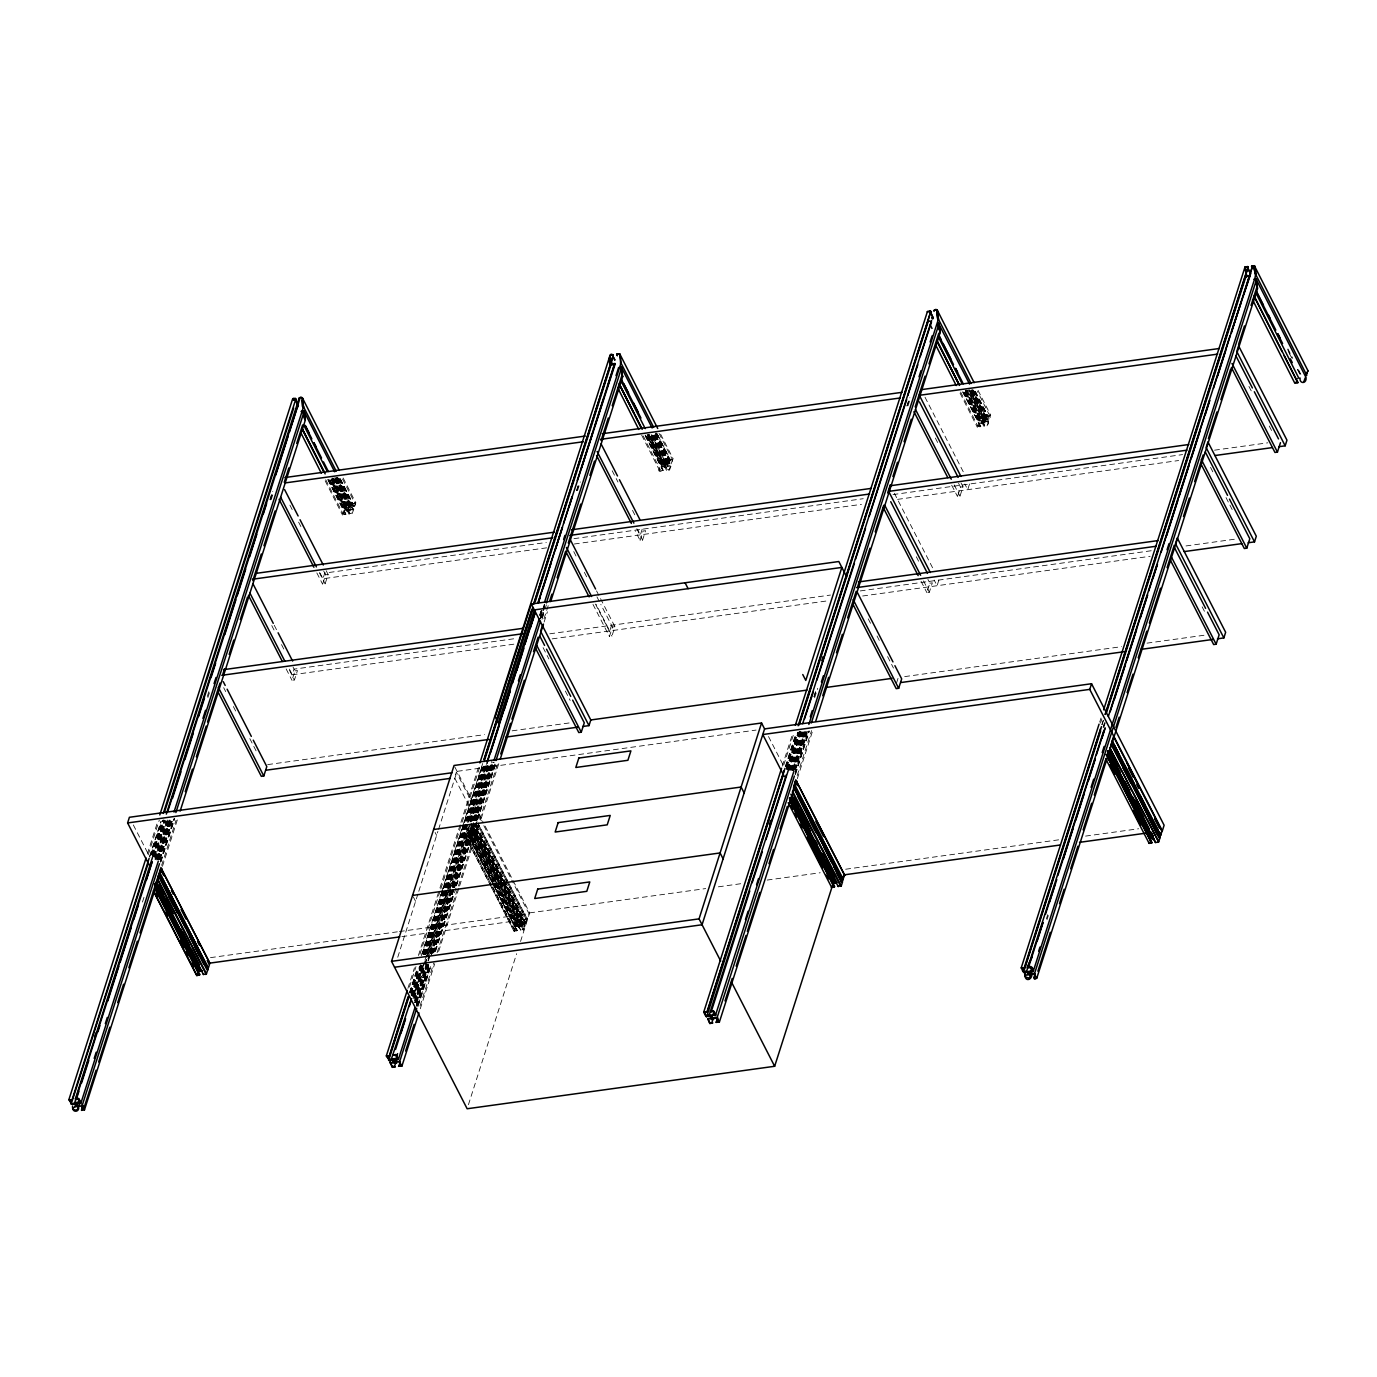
<?xml version="1.0" encoding="UTF-8"?>
<svg xmlns="http://www.w3.org/2000/svg" width="1377" height="1377" viewBox="0 0 1377 1377"><rect width="100%" height="100%" fill="white"/><g stroke="black" fill="none" stroke-linecap="round" stroke-linejoin="round"><path stroke-width="0.75" stroke-dasharray="5 3.75" d="M328.483 479.885L345.885 514.258L342.649 515.187L344.784 510.23M345.386 514.051C337.795 515.153 350.808 506.839 346.935 511.142L330.687 479.816M342.529 479.024L355.059 503.638C356.316 509.301 336.625 508.543 349.259 503.707L336.625 478.886M343.166 478.008L355.817 502.863L354.474 507.149L352.994 507.614M476.58 831.019L474.927 835.77L472.07 835.908L475.134 834.806L476.012 831.433L467.233 832.947L517.322 930.422L514.086 931.351L515.824 926.446M517.322 930.422C507.562 927.65 523.914 926.411 524.551 925.964L474.239 828.352L471.261 828.937L523.501 930.043L525.188 925.551L475.633 829.453M519.886 920.611L517.649 921.041L516.65 924.346L522.64 922.693L521.573 923.657L525.205 923.261L526.496 919.819L523.845 919.612L527.236 919.01L478.835 824.789L476.941 829.402L525.343 923.76L528.957 913.657L514.241 884.963M643.231 435.941L660.702 470.469C669.876 470.073 651.769 474.583 661.855 466.493M654.798 435.115L670.582 465.96L669.222 469.471L667.363 469.746L649.324 434.581M962.712 392.015L980.751 426.577L977.515 427.507L979.271 422.601M966.534 390.156L984.779 425.854C991.853 425.493 986.19 417.73 984.968 423.032L968.134 390.362M333.268 478.06L350.085 510.678C349.276 507.149 357.435 512.588 349.896 513.535L332.391 478.955M651.149 436.251L666.623 466.769C667.535 469.023 660.685 463.36 660.753 470.538M652.096 434.977L666.623 463.619L662.716 464.428L663.714 461.037L666.743 460.004L663.421 460.4L662.32 465.047M666.623 466.769L670.582 465.96M655.848 435.046L671.219 465.633L669.48 470.159L666.52 470.4L667.225 469.677L648.946 434.633M656.743 433.411L669.876 459.849L673.267 459.04L670.995 463.877M984.968 423.032C984.417 421.827 972.093 425.373 980.252 426.371M983.419 416.749L984.073 415.957L980.82 416.508L979.736 421.155L965.449 392.204M984.021 422.808L967.601 390.448M972.627 389.898L988.634 421.723L986.896 426.25L983.935 426.509L984.641 425.768L967.102 391.429M974.727 391.223L987.292 415.957C999.427 419.038 968.823 422.653 983.333 416.766L969.769 390.104M987.292 415.957L990.665 415.131L988.789 419.933M518.544 927.513L468.249 829.97L472.191 829.298L471.295 829.057M520.85 930.456L469.385 830.314L520.85 930.456L523.243 930.129M524.551 926.067L523.484 929.2L521.332 929.682L470.314 830.331M526.496 919.956L478.094 825.443M147.373 853.878L157.839 821.088M148.2 854.859L159.302 820.055M149.542 856.408L160.885 821.587M150.11 856.064L161.229 821.243M150.971 854.446L161.436 821.69M151.677 854.962L162.796 820.176M152.055 854.91L163.174 820.107M152.451 854.859L163.57 820.055M152.83 854.807L163.983 820.055M152.451 856.27L164.362 820.262M152.795 856.425L163.983 821.398M153.191 856.374L164.672 820.296M153.398 856.391L165.016 821.002M154.121 855.926L165.257 820.967M153.966 856.27L165.102 821.449M154.344 856.219L165.756 820.744M154.74 856.167L165.911 821.122M154.706 857.733L166.462 820.95M154.93 859.282L167.994 818.403M269.926 499.507L272.526 491.331M155.584 858.146L167.977 819.074M207.29 696.435L209.252 690.307M270.116 499.937L272.784 491.382M155.308 859.609L168.39 818.713M270.443 499.731L273.059 491.555M142.451 902.073L144.413 895.945M156.203 859.11L169.113 819.005M207.893 697.519L209.855 691.392M271.217 499.627L273.834 491.451M157.012 858.129L169.474 819.022M156.789 859.919L169.87 818.971M157.167 859.868L170.249 818.919M157.563 859.816L170.645 818.867M157.942 859.764L170.886 818.489M158.131 859.609L171.282 818.42M158.286 859.919L171.66 818.368M158.665 859.868L172.056 818.317M159.284 859.455L172.383 818.489M159.68 859.386L172.779 818.437M160.059 859.334L173.158 818.386M160.162 861.675L173.915 818.695M513.862 644.178L292.285 674.782L294.093 669.136L515.652 638.532M546.635 547.839L322.941 578.736L324.748 573.073L546.308 542.469M294.988 670.857L297.466 670.53L294.454 679.945L291.976 680.29L294.988 670.857L293.043 667.088M326.177 570.698L328.122 574.467L325.11 583.882L322.631 584.227L325.643 574.811L323.698 571.042M348.123 509.783L348.588 508.32M349.706 509.576L350.188 508.113M337.744 477.578L353.751 509.421L352.013 513.948L349.052 514.189L331.737 479.953M397.746 957.256L418.143 893.329M418.78 891.332L437.903 831.398M438.54 829.402L457.061 771.361L756.093 730.068M407.919 988.325L414.46 967.824M418.384 955.535L439.315 889.99M439.969 887.924L460.262 824.427M460.916 822.379L479.23 765.01M409.451 987.068L415.992 966.602M419.916 954.313L440.175 890.867M440.829 888.819L480.693 763.994M409.468 992.748L417.317 968.186M421.242 955.896L440.847 894.499M441.501 892.451L482.69 763.495M409.675 992.834L417.558 968.151M422.102 953.951L442.396 890.368M443.015 888.458L482.931 763.46M410.036 992.438L417.885 967.876M422.464 953.538L442.74 890.076M443.394 888.027L463.653 824.548M464.307 822.499L482.621 765.164M410.174 992.92L418.023 968.341M422.601 954.003L442.895 890.523M443.549 888.475L483.482 763.564M410.897 993.316L419.451 966.534M423.341 954.433L484.239 763.874M411.293 993.265L420.45 964.606M423.72 954.381L484.618 763.822M411.052 995.089L420.226 966.43M424.116 954.33L485.014 763.77M411.396 995.313L421.207 964.606M424.495 954.364L485.651 763.323M411.826 995.657L421.5 964.933M424.891 954.227L486.029 763.254M412.102 995.485L421.913 964.778M425.2 954.554L486.167 763.598M412.566 995.037L421.569 966M425.648 954.106L486.374 763.426M412.739 994.796L422.343 965.535M425.837 953.831L467.147 824.599M467.767 822.775L486.752 763.374M412.773 996.208L422.584 965.501M426.233 953.779L466.39 828.352M468.8 820.675L487.148 763.323M412.859 996.741L422.98 965.415M426.612 953.727L447.198 889.628M447.577 888.199L468.163 824.066M468.817 822.017L487.527 763.271M423.118 965.776L413.289 996.518L424.374 961.869M427.042 953.486L447.353 889.99M448.007 887.941L467.01 828.541M469.626 820.348L487.303 765.044M425.045 959.821L447.301 890.196M447.955 888.148L466.958 828.747M469.574 820.554L487.923 763.219M412.962 998.755L467.595 828.248M469.936 820.589L488.284 763.254M414.253 997.43L469.781 823.67M470.435 821.639L488.732 764.39M414.167 998.583L424.529 965.742M428.557 953.555L448.764 889.972M449.504 888.045L468.421 828.524M471.089 820.503L488.715 765.027M576.481 490.608L579.115 482.415M414.546 997.809L428.281 954.863M428.953 952.815L449.229 889.439M449.883 887.39L470.159 823.997M470.814 821.949L489.128 764.7M576.774 490.694L579.39 482.518M414.597 1000.408L471.037 823.515M471.691 821.467L490.023 764.183M577.548 490.642L580.319 481.898M414.925 1000.58L426.078 965.621M429.968 953.521L448.988 893.966M451.57 885.979L469.936 828.455M472.5 820.485L490.212 765.01M414.666 1002.576L451.054 888.389M451.708 886.358L472.001 822.912M472.655 820.864L491.641 761.515M415.079 1002.353L430.14 955.277M430.794 953.228L449.763 893.862M452.379 885.669L470.71 828.352M473.327 820.158L491.641 762.841M415.045 1002.525L426.818 965.69M430.743 953.4L449.728 894.052M452.344 885.876L470.659 828.558M473.275 820.382L491.606 763.065L473.137 820.658M415.441 1002.473L427.438 965.191M431.139 953.349L451.673 889.404M452.327 887.356L492.277 762.393M415.82 1002.422L427.886 964.761M431.173 954.519L452.121 888.957M452.706 887.287L492.725 761.946M539.543 615.347L541.178 610.372M416.198 1002.37L428.023 965.346M431.913 953.245L450.933 893.707M453.498 885.704L492.811 762.686M539.922 615.295L541.23 611.199M416.594 1002.318L428.213 964.881M432.292 953.194L452.413 889.249M453.291 887.425L493.052 762.29M540.249 615.502L541.54 610.717L540.232 614.676M416.766 1002.077L428.591 964.933M432.481 952.918L452.826 889.232M453.446 887.39L493.448 762.238M540.559 615.003L541.918 610.665M416.491 1004.074L428.97 964.967M432.877 952.867L453.222 889.181M453.825 887.339L493.827 762.187M540.283 616.999L544.276 604.451M416.233 1006.053L429.366 964.916M433.256 952.815L453.601 889.129M454.221 887.287L494.223 762.135M540.679 616.948L544.655 604.4M416.646 1005.83L429.744 964.864M433.686 952.574L453.997 889.077M454.651 887.029L494.601 762.083M540.455 618.686L545.051 604.348M416.611 1006.002L429.71 965.053M433.635 952.764L453.945 889.267M454.599 887.218L494.55 762.307M540.404 618.944L544.982 604.606M417.386 1006.226L430.485 965.277M435.063 950.956L453.394 893.639M456.011 885.445L495.307 762.617M541.798 617.275L543.76 611.13M478.112 825.615C480.177 829.763 470.779 830.228 474.308 828.352M611.526 625.296L609.718 630.941L596.172 604.52M642.181 529.233L640.374 534.878L637.465 529.233M596.534 590.871L614.934 626.724L611.922 636.14L609.443 636.484L612.455 627.069L600.837 604.434M640.098 540.438L643.093 531.023L645.589 530.679L642.577 540.094L640.098 540.438L635.262 531.006M665.59 465.994L666.055 464.531M519.559 925.946L520.024 924.483M667.638 464.324L667.174 465.787L651.855 435.648M521.143 925.723L521.608 924.26M468.438 1104.681L516.633 953.693M520.54 941.455L529.646 912.882L482.57 821.088M782.239 766.18L792.722 733.407M783.72 765.113L794.185 732.375M785.269 766.782L795.768 733.889M785.647 766.318L796.113 733.562M785.837 766.765L796.319 733.993M786.542 767.264L797.713 732.254M786.319 769.054L797.455 734.251M786.938 767.213L798.058 732.426M786.663 769.209L798.436 732.375M787.059 769.158L799.125 731.703M787.265 769.726L799.693 730.877M787.455 769.433L799.882 730.516M787.764 769.45L800.209 730.567M788.212 769.003L800.278 731.548M788.332 770.277L800.674 731.497M788.608 770.363L801.053 731.445M788.832 769.932L801.276 731.015M789.004 770.311L801.448 731.394M789.572 770.053L801.982 731.221M790.415 770.294L802.877 730.722M813.996 696.555L816.613 688.362M906.995 405.75L909.629 397.557M790.846 769.881L803.273 731.032M814.031 696.779L816.647 688.586M906.944 406.095L909.887 397.729M791.551 770.208L804.168 730.516M814.633 697.795L817.731 688.311M908.045 405.802L910.662 397.609M791.93 770.242L804.357 731.342M792.687 768.779L804.478 731.944M792.274 770.397L804.753 731.29M792.653 770.345L805.132 731.239M793.032 770.294L805.769 730.791M793.427 770.242L805.906 731.135M793.858 769.967L806.147 730.739M793.806 770.173L806.543 730.688M794.202 770.122L806.922 730.636M794.822 769.709L807.318 730.585M795.2 769.657L807.697 730.533M794.942 771.654L808.041 730.688M795.028 773.994L808.781 730.998M896.496 683.147L898.303 677.501M929.854 583.177L932.332 582.832L929.337 592.248L926.859 592.592L929.854 583.177L927.926 579.407M961.06 483L962.988 486.787L959.993 496.202L957.514 496.546L960.509 487.131L958.581 483.344M983.006 422.102L983.471 420.639M985.054 420.433L984.589 421.878L968.306 389.863M938.873 580.078L937.083 585.724L934.174 580.061M969.528 484.015L967.738 489.678L964.829 484.015M1099.707 722.099L1101.015 718.002M1100.533 723.08L1101.841 718.983M1101.875 724.629L1103.166 720.532M1102.065 724.75L1103.407 720.498M1103.08 727.228L1104.44 722.908M1103.476 727.176L1104.819 722.856M1103.855 727.108L1105.215 722.805M1046.417 918.786L1047.725 914.707M1047.019 919.612L1048.327 915.533M157.632 858.319L170.128 819.246M157.873 858.284L170.335 819.367M158.544 859.007L171.006 820.124M160.352 862.122L174.122 819.126M160.696 861.795L174.5 818.644M160.937 861.778L174.707 818.764M161.625 865.376L176.049 820.313M162.452 866.357L177.513 819.298M415.441 1000.89L426.612 965.948M430.519 953.796L451.742 888.217M452.155 886.203L470.538 828.713M416.388 1001.44L428.178 964.606M431.449 954.381L452.431 888.888M453.085 886.84L493.052 762.015M418.16 1004.659L430.984 965.346M435.218 951.421L453.928 893.656M456.183 885.893L495.909 762.548M542.073 617.671L546.394 604.83M418.074 1006.398L431.19 965.432M435.545 951.128L456.114 887.614M456.527 885.6L477.096 822.069M477.509 820.055L496.116 762.686M542.004 619.306L544.638 611.13M420.054 1005.95L433.824 962.936M437.111 952.695L498.095 762.169M544.001 618.772L548.597 604.434M420.278 1008.773L434.702 963.762M438.626 951.473L458.937 888.045M459.591 885.996L478.594 826.665M481.227 818.472L498.904 763.219M544.122 622.025L547.392 611.801M793.169 768.573L805.011 731.548M794.081 769.278L805.872 732.444M795.235 774.442L809.005 731.445M795.579 774.115L809.383 730.946M797.145 775.647L811.569 730.567M797.317 778.676L813.05 729.552M350.068 510.815L346.918 511.297M468.679 830.555L467.595 830.297L517.528 926.342M492.037 881.641L467.595 832.224M469.144 830.486L520.489 930.336M467.681 832.207L493.224 881.211L467.836 832.052M474.927 829.694L473.361 829.746M475.013 829.677L524.482 925.258M474.084 831.192L472.948 831.536M476.872 829.419L525.257 923.76L476.614 828.988M474.617 831.243L475.771 831.088M493.964 883.001L516.754 926.463M518.699 924.673L519.835 924.328M517.614 926.342L468.146 830.486M471.571 828.713L521.332 925.878L522.468 925.533M522.864 925.482L471.45 826.166M524.172 925.43L474.118 828.73M345.627 508.733C342.839 509.129 345.954 501.245 349.259 503.707M345.248 510.161L330.17 479.902M348.398 508.182L346.729 508.457M345.782 510.23L330.738 479.678M352.512 507.665L350.292 507.975M349.896 509.731L351.135 509.37M351.514 509.318L352.736 509.301M352.822 509.283L336.969 477.681M661.941 466.476L647.362 436.13M663.025 464.824L664.248 464.789M662.871 466.493L647.001 434.891M664.73 464.72L665.866 464.376M667.363 465.942L669.36 465.478M980.82 420.863L982.059 420.846M964.434 392.359L979.804 422.653L980.958 422.498M982.145 420.828L983.281 420.484M984.779 422.033L985.915 421.706M985.02 419.83L970.561 391.361L986.07 421.81L987.223 421.655L970.957 389.863M988.393 419.985L973.401 389.794M988.238 421.379L971.852 390.001M519.972 920.593C521.969 917.375 511.297 922.676 516.685 924.948M339.844 478.921L352.426 503.638L355.059 503.638M349.052 514.189L349.896 513.535M521.694 924.139L522.933 924.087M348.037 509.903L346.884 510.144L331.461 479.712M665.504 466.115L664.351 466.338L648.171 434.736M667.725 464.204L668.964 464.152M982.885 422.24L981.767 422.446L965.363 390.121M985.14 420.295L986.38 420.26M490.728 885.945L465.564 836.889L468.679 835.942M468.318 836.682L516.719 931.041M349.534 513.604L332.218 479.11M574.002 538.648L863.241 498.698M893.002 494.584L1182.568 454.599M1214.531 450.176L1267.787 442.826M325.643 574.811L328.122 574.467M960.509 487.131L962.988 486.787M574.329 544.001L861.451 504.343M897.58 499.369L1178.643 460.538M549.75 633.816L830.469 595.053M860.229 590.94L1151.929 550.645M1186.01 545.946L1235.014 539.164M612.455 627.069L614.934 626.724M552.194 638.876L828.661 600.699M862.673 596L1150.122 556.291M267.689 764.596L484.515 734.647M512.141 730.826L569.527 722.908M904.689 676.606L1121.498 646.674M1147.007 643.145L1204.41 635.21M470.521 830.107L471.45 829.987M470.865 831.811L469.85 831.777M514.688 930.422L466.287 835.891L468.438 835.856L493.482 885.032M529.646 912.882L705.678 888.578M718.398 886.822L741.721 883.586M767.178 880.075L820.193 872.76M845.65 869.231L1060.083 839.626M1085.575 836.097L1138.641 828.765M210.492 957.635L397.316 931.833M399.45 931.541L528.957 913.657M401.895 936.601L527.15 919.302L454.565 777.781L456.372 772.136L482.862 823.773M519.249 926.17L518.234 926.119M468.541 830.107L518.664 927.134M472.414 832.483L521.212 927.134M521.332 926.755L470.504 827.611M516.943 930.284L492.622 883.036M980.39 426.44L962.884 391.86M328.001 479.54L345.885 514.258M666.606 463.55L665.676 463.343L671.305 463.292L672.544 459.901L670.496 459.952L656.967 433.376M989.839 415.871L977.412 391.326M972.231 389.949L988.634 421.723M655.572 435.012L671.219 465.633M337.365 477.63L353.751 509.421M465.581 836.923L514.309 931.368M355.8 502.829L352.478 503.707M1248.939 386.421L1252.812 393.977M1269.267 426.044L1272.159 431.707M1210.538 467.388L1213.447 473.051M1226.029 497.579L1228.921 503.242M1229.902 505.118L1232.794 510.781M1202.138 606.827L1205.047 612.49M925.017 397.23L963.728 472.707M935.344 438.058L938.253 443.721M954.175 484.876L959.993 496.202M951.696 485.22L957.514 496.546M894.361 493.276L933.072 568.753M916.307 556.756L919.216 562.418M923.519 580.922L929.337 592.248M921.041 581.266L926.859 592.592M868.233 618.841L871.211 624.659M877.011 635.985L879.92 641.648M887.597 656.588L893.466 668.069M768.504 736.54L783.22 765.233M612.18 470.745L617.98 482.07M632.508 510.368L635.399 516.031M636.776 528.768L642.577 540.094M573.744 551.592L576.688 557.358M584.382 572.35L587.325 578.116M596.964 596.878L599.907 602.644M595.466 604.073L611.922 636.14M592.988 604.417L609.443 636.484M543.089 647.655L548.889 658.963M565.345 691.047L570.181 700.48M454.806 766.937L481.589 819.177M483.843 825.684L513.26 883.053M477.733 825.305L526.117 919.647M476.063 824.823L504.137 879.542M505.101 881.418L524.465 919.165M476.063 825.529L524.448 919.888M475.822 825.563L525.911 923.278M475.461 825.443L525.549 923.537M476.322 829.35L524.947 923.812M475.168 829.522L524.534 925.895M472.294 825.512L523.484 925.533M471.932 825.391L523.088 925.585L473.499 829.419M473.223 829.918L499.317 880.97M500.006 882.347L522.262 925.74M475.22 834.669L523.862 929.682M472.191 829.212L520.575 923.485M469.884 828.059L499.18 885.342M499.885 886.547L520.592 926.704M469.695 830.279L519.284 926.428M467.819 830.486L517.081 926.273M494.343 882.95L516.444 926.497M467.44 832.104L493 881.573M493.568 883.053L516.237 926.859M467.233 832.31L492.398 881.383M493.362 883.259L515.618 926.669M494.446 886.926L516.719 930.318M466.665 836.2L491.83 885.256M492.794 887.149L515.05 930.542M491.692 887.838L513.948 931.231M289.91 505.152L292.802 510.815M298.62 522.141L301.511 527.787M320.032 573.073L322.941 578.736M319.309 572.574L325.11 583.882M316.83 572.901L322.631 584.227M435.115 832.448L436.629 835.409M274.23 625.244L277.138 630.89M413.324 896.892L415.596 901.315M271.751 625.571L275.71 633.282M281.51 644.608L284.419 650.254M289.394 669.119L292.285 674.782M289.618 670.496L294.454 679.945M286.175 668.964L291.976 680.29M223.676 687.674L225.69 691.598M233.367 706.539L236.259 712.202M249.805 738.606L256.656 751.98M133.328 824.943L150.007 857.458M978.049 390.328L990.665 415.131M975.346 391.378L987.894 416.043M975.105 391.412L987.705 416.164M971.491 391.206L984.142 416.112M969.993 390.07L983.522 416.646M660.633 434.22L673.267 459.04M659.032 433.325L672.527 459.849M656.347 433.221L669.876 459.849M654.092 435.098L666.743 460.004M653.559 435.855L666.107 460.538M653.318 435.889L665.917 460.658M340.48 479.058L353.028 503.741M340.239 479.093L352.839 503.862M335.127 477.75L348.639 504.326M334.886 477.785L348.45 504.447M1287.925 348.897L1292.762 358.416M1298.563 369.845L1301.472 375.56M1287.684 349.551L1291.815 357.986M1297.599 369.397L1301.093 375.99M1288.906 352.529L1291.815 358.261M1297.633 369.707L1300.542 375.439M974.933 391.068L989.357 419.451M973.005 389.846L987.533 420.088M971.68 390.225L987.98 422.068M971.456 390.052L986.707 420.071M971.422 391.326L986.844 421.706M971.043 391.378L986.448 421.758M969.442 389.846L985.708 421.913M969.511 391.085L984.004 419.658M967.015 390.397L982.352 420.605M966.017 390.07L981.594 420.76M965.638 390.121L981.285 420.949M965.191 390.896L981.353 422.446M965.432 391.326L981.784 423.6M965.174 392.17L980.579 422.55M930.25 324.163L933.124 329.843M964.778 392.221L980.183 422.601M929.475 324.266L932.349 329.946M964.003 392.342L979.357 422.584M963.349 392.187L980.785 426.663M960.63 392.032L978.118 426.577M656.571 433.066L671.942 463.343M655.641 433.015L671.236 463.705M655.59 433.738L670.909 463.894M655.177 435.063L670.599 465.443M654.677 435.201L669.36 464.101M654.402 435.184L669.756 465.426M654.023 435.235L669.429 465.598M653.627 435.287L669.05 465.65M653.249 435.339L668.585 465.581M652.973 435.631L668.293 465.805M651.166 434.547L667.552 466.889M650.564 436.182L664.936 464.514M648.55 434.684L663.869 464.841M647.775 434.788L664.351 466.338M648.016 435.235L664.385 467.492M647.397 434.839L662.698 464.996M647.018 436.268L662.389 466.562M646.588 436.234L662.01 466.614M645.056 434.977L663.37 470.555M645.469 435.752L662.974 470.332M645.297 435.907L662.733 470.366M340.067 478.748L354.474 507.149M339.155 478.731L353.82 507.631M338.776 478.783L353.441 507.683M336.59 477.733L353.114 509.748M336.195 477.785L352.357 509.352M336.556 479.024L351.91 509.266M336.16 479.076L351.583 509.456M335.678 479.041L351.187 509.507M335.523 479.42L350.825 509.61M334.628 478.783L349.138 507.338M334.387 479.454L349.724 509.662M332.718 478.129L349.173 510.557M332.132 478.077L347.469 508.302M331.874 478.37L348.157 510.385M331.737 479.73L346.402 508.629M329.912 479.919L345.317 510.299M329.568 480.057L344.87 510.23M329.137 480.022L344.543 510.402M327.829 479.712L345.283 514.172M325.764 479.73L343.252 514.258M965.638 390.362L983.935 426.509M960.062 393.151L977.377 427.386M649.187 436.165L666.52 470.4M641.682 435.149L659.979 471.278M325.179 480.848L342.512 515.067"/><path stroke-width="1.5" d="M622.094 374.733L622.094 374.63M621.13 366.73L622.576 376.747L621.044 366.747M927.427 311.856L930.818 311.391L798.729 725.369M1257.235 289.187L1255.91 278.756M152.572 857.131L75.391 1098.863L76.251 1099.483M711.203 1011.785L713.475 1011.613L715.128 1015.176L709.017 1014.969L710.239 1015.83L706.659 1016.381L704.628 1012.835L707.072 1011.716L703.733 1012.078L781.585 768.228M207.841 967.876L158.992 873.586L207.996 967.979L159.766 872.898L160.558 869.541M159.612 873.638L161.436 868.784L209.872 963.194L208.564 967.515M154.964 887.649L199.992 974.727L196.739 975.587L198.873 970.63M197.324 974.468L199.476 974.451M796.25 780.948L844.617 875.17L796.25 780.948L794.357 785.613L842.741 879.955L844.635 875.256M831.329 887.408L834.737 886.702L789.71 799.624M832.069 886.547L834.221 886.409L789.589 799.727M1160.054 835.753L1112.014 741.308L1113.494 736.609M1148.779 843.275L1152.205 842.621L1149.537 842.363M1305.775 375.904L1307.823 370.912M146.065 857.974L68.867 1099.724L72.155 1104.612M82.672 1105.524L81.484 1110.378L84.479 1109.862L161.797 868.405M389.725 1060.634L386.317 1055.97L407.265 990.373M418.969 1012.87L401.912 1066.108L399.055 1061.133M796.663 780.707L719.328 1022.216L717.124 1017.603L715.954 1017.465M1024.213 972.713L1021.2 967.945L1099.053 724.147M1255.996 278.739L1257.614 288.481L1036.778 978.135L1033.8 973.315M295.866 399.657L293.645 400.173C300.943 399.123 288.051 398.349 295.487 398.383M296.812 405.509L298.034 406.783L296.881 405.423M299.17 398.091C298.912 401.378 299.394 394.958 302.355 397.798L339.276 470.366M934.054 310.393C933.503 313.354 934.725 307.364 937.238 310.1L974.159 382.686M295.935 399.468L295.728 398.555M930.8 311.804L930.353 310.686M292.595 399.055L159.801 814.943M180.129 811.105L305.281 420.26L304.214 411.31L302.802 410.639M1256.822 286.881L1256.426 282.526M305.315 420.174L303.577 410.742M72.533 1106.179C71.845 1113.924 80.709 1111.876 78.3 1106.127M74.169 1104.337L151.952 861.95M74.823 1106.006L76.131 1105.903M77.078 1103.924L78.007 1105.576L79.453 1105.37M80.813 1103.407L158.269 861.279M81.467 1105.094L84.496 1109.81M390.38 1062.321L392.118 1067.33L395.302 1067.089L394.683 1066.4M390.861 1060.651L411.31 998.893M395.956 1059.946L394.683 1059.894M396.645 1061.46L395.457 1061.787M397.11 1059.774L398.487 1059.12L414.856 1007.93M708.656 1016.691L786.319 774.838M709.706 1018.326L710.997 1018.205M714.818 1017.465L712.838 1017.861M715.3 1015.778L793.806 771.533M1024.867 974.4C1024.936 983.591 1033.852 978.909 1031.528 972.265M1103.769 730.757L1026.226 972.437M1030.822 971.955L1029.548 971.904M1031.201 971.904L1032.406 971.577M1031.511 973.47L1030.547 973.832M1033.146 971.628L1255.927 274.866L1254.808 266.398L1255.927 274.866L1306.807 375.37M149.112 858.422L71.948 1100.085L69.762 1100.43L71.587 1103.975L76.819 1102.288L76.837 1103.407L80.279 1102.822L78.592 1099.311L76.355 1099.362L78.971 1091.169M398.487 1059.12L395.853 1054.507L392.858 1055.178L396.008 1055.471L397.574 1059.154L394.166 1059.601L394.287 1058.5L389.243 1060.273L387.212 1056.744L389.45 1056.176L408.401 996.81M401.946 1066.022L398.538 1066.28L401.051 1065.316L399.02 1061.736L395.457 1062.269L396.662 1063.13L390.552 1062.924L392.204 1066.486L394.476 1066.314M706.831 1012.388L783.995 770.741M719.362 1022.13L715.954 1022.388L718.467 1021.407L716.436 1017.827L711.393 1019.6L711.513 1018.498L708.105 1018.946L709.62 1022.595L712.838 1022.922L709.826 1023.593L707.675 1018.601M1031.958 957.342C1021.407 978.84 1030.994 958.203 1033.352 971.146M1036.829 978.031C1030.254 983.058 1040.065 970.079 1030.788 974.813C1032.939 974.778 1017.465 974.52 1029.342 978.341M303.267 407.558L302.458 398.073L303.542 406.817L336.212 471.175M929.114 321.254L930.181 321.116M937.754 319.929L937.358 310.479L938.477 318.965L808.85 724.44M938.374 323.147L969.546 384.08M1248.113 267.999L1247.82 266.604L1244.877 267.465L1246.719 276.708M1253.965 279.221L1254.981 279.17M1255.222 275.83L1255.6 275.779M301.064 411.499L302.251 411M533.915 603.797L613.006 356.109C609.736 348.398 607.119 366.093 612.077 364.957M620.666 363.941L619.943 354.388L621.061 362.857L544.466 602.455M533.674 603.832L613.126 356.092M657.724 428.488L619.77 353.923L616.827 354.044L617.395 355.507M930.663 312.08L798.144 725.731M1252.123 267.758L1243.758 294.127M1295.568 382.307L1298.236 382.565L1294.845 383.288L1252.502 299.618M160.765 869.851L163.656 875.514M161.488 869.025L209.889 963.384M612.954 356.35L614.934 359.931M930.542 312.2L933.072 317.967M1113.7 736.919L1162.085 831.26L1160.415 835.65M1162.085 831.26L1154.942 817.749M612.817 354.577L610.011 355.541L611.681 365.008M930.215 310.686L927.427 311.753M815.666 721.376L940.164 332.58L938.529 322.838M1245.169 266.966L1246.478 277.173M96.046 1070.222L83.584 1109.156C85.77 1102.443 64.031 1108.778 76.992 1110.223M149.181 865.014L127.613 822.947L129.404 817.284L452.121 772.721M163.261 813.428L295.556 399.915L298.43 405.63M71.105 1104.285L147.7 864.687M164.706 811.449L293.68 408.022M94.583 1037.053L95.891 1032.974M166.324 814.117L299.102 398.246M167.805 811.346L299.687 399.33M81.587 1082.976L88.782 1060.462M97.922 1031.803L99.884 1025.676M107.733 1001.113L118.852 966.31M120.16 962.213L131.263 927.409M133.879 919.234L138.457 904.896M146.306 880.333L152.193 861.916M172.452 798.453L180.955 771.843M184.879 759.57L193.365 732.96M198.598 716.574L204.484 698.156M211.025 677.691L215.604 663.353M224.744 634.711L235.863 599.907M237.171 595.811L245.674 569.2M249.598 556.91L256.776 534.396M263.317 513.931L266.587 503.707M275.744 475.048L288.154 436.148M289.463 432.051L297.966 405.44M77.215 1103.683L79.453 1099.466M79.126 1105.473L80.434 1101.376M94.204 1058.379L96.166 1052.235M105.323 1023.576L107.303 1017.431M202.918 718.45L205.534 710.257M214.055 683.629L216.017 677.484M173.984 812.12L303.594 406.645M82.241 1105.301L159.508 863.723M175.877 812.55L304.214 411.31M158.751 873.758L207.841 969.787L206.171 974.279L157.512 880.023L159.147 875.083M217.773 691.426L261.32 776.335L263.799 775.991L266.811 766.576L253.265 740.155M833.378 882.777L774.649 1066.28L467.147 1108.76L391.533 961.335L454.049 765.474L761.55 722.994L764.579 728.898L702.063 924.759L394.562 967.239M479.885 762.961L610.063 355.266M846.717 576.911L838.834 561.523L531.315 604.004L495.255 717.004L498.267 722.908L534.345 609.908L841.846 567.427L805.786 680.427L802.757 674.523M389.209 1056.211L408.16 996.845M483.998 759.398L531.711 609.977M484.239 759.364L532.606 607.894M388.572 1060.497L408.866 997.017M484.136 761.515L533.243 607.928M535.205 601.783L611.147 364.234M389.777 1062.872L391.102 1058.775M487.234 761.412L534.999 611.973M538.269 601.732L615.123 364.13M395.543 1049.463L405.354 1018.756M409.279 1006.467L411.241 1000.339M487.062 762.892L509.938 691.237M512.554 683.061L522.365 652.354M524.981 644.161L534.792 613.453M538.046 603.229L562.246 527.494M563.554 523.398L572.04 496.787M577.273 480.401L614.538 363.735M401.017 1033.043L405.595 1018.722M490.573 752.617L499.076 726.006M504.292 709.637L510.178 691.202M516.719 670.737L523.914 648.223M530.455 627.757L535.016 613.419M538.287 603.195L540.249 597.05M542.865 588.857L551.368 562.246M555.292 549.974L562.487 527.46M569.011 506.977L572.281 496.753M581.438 468.094L592.558 433.29M595.157 425.114L603.66 398.504M607.584 386.214L614.779 363.7M395.612 1059.774L397.574 1053.629M518.423 680.789L520.386 674.644M563.606 539.491L564.914 535.395M616.001 375.68L618.617 367.487M494.068 760.138L539.233 618.841M399.709 1061.495L416.732 1008.274M495.961 760.569L540.472 621.371M546.376 602.937L621.681 367.521M542.4 625.623L540.593 631.268L588.995 725.627L582.609 726.505M535.24 647.62L578.788 732.547L581.266 732.203L584.278 722.787L572.66 700.136M588.995 725.627L590.785 719.964L531.315 604.004M720.705 961.094L699.051 918.872L761.55 722.994M795.338 725.214L927.478 311.374M707.176 1012.026L784.993 768.366M706.642 1016.966L783.22 774.958M799.589 723.751L928.546 320.325M769.399 824.496L770.707 820.399M821.776 660.719L823.085 656.622M802.671 723.665L931.609 320.359M711.892 1009.616L749.794 890.902M752.169 882.743L762.221 852.002M765.905 839.763L788.367 770.139M804.478 718.983L813.205 692.338M816.888 680.1L854.394 563.382M855.461 559.32L865.513 528.596M869.197 516.341L906.686 399.64M907.77 395.578L917.805 364.836M920.18 356.677L931.541 321.857M712.098 1016.002L714.336 1011.785M745.439 919.492L748.072 911.299M756.575 884.688L758.538 878.543M810.278 716.763L812.241 710.618M821.415 681.959L823.377 675.814M919.01 376.833L920.972 370.688M930.146 342.012L932.109 335.868M717.124 1017.603L794.374 776.043M811.397 722.822L939.08 323.612M838.111 886.082L841.261 885.893L792.825 791.655L793.892 787.059M930.301 572.522L888.681 491.382L890.489 485.72L1188.747 444.53M960.957 476.459L919.337 395.319L921.144 389.674L1219.402 348.484M852.656 603.728L896.203 688.638L898.682 688.293L901.677 678.878L894.912 665.676M841.261 885.893L842.586 881.762L793.806 787.076M1091.548 683.732L1164.116 825.253L1162.326 830.899L1089.741 689.378L1091.548 683.732L764.579 728.898M1103.631 709.809L1244.928 267.276M1100.567 728.726L1024.075 968.22C1015.83 975.243 1042.647 970.062 1028.688 967.583M1105.129 714.405L1247.648 268.171L1250.523 273.885M1101.445 726.643L1024.643 967.928L1021.218 967.893M1105.37 714.37L1247.889 268.136L1250.764 273.851M1023.438 972.506L1100.688 730.86M1106.574 712.425L1246.013 276.243M1024.66 974.882L1025.968 970.785M1108.347 716.419L1230.074 335.644M1231.382 331.547L1249.989 276.14M1028.447 967.618L1042.837 922.573M1045.453 914.397L1055.247 883.69M1057.863 875.497L1095.128 758.83M1096.436 754.734L1104.939 728.123M1110.172 711.737L1147.42 595.071M1148.728 590.974L1157.231 564.363M1161.155 552.091L1209.522 400.604M1213.447 388.331L1224.566 353.528M1225.874 349.431L1252.02 267.551L1251.504 266.295L1254.344 265.692L1308.133 371.05M1037.191 940.973L1043.077 922.556M1049.601 902.073L1056.796 879.559M1063.337 859.093L1073.148 828.386M1075.764 820.193L1084.25 793.582M1088.174 781.31L1095.369 758.796M1101.91 738.33L1105.18 728.089M1114.32 699.43L1125.439 664.626M1126.747 660.547L1136.559 629.84M1140.483 617.55L1147.661 595.036M1152.893 578.667L1157.472 564.329M1166.629 535.67L1177.731 500.884M1179.039 496.787L1188.85 466.08M1191.466 457.887L1199.969 431.276M1205.185 414.907L1209.763 400.569M1217.612 376.007L1226.115 349.397M1231.348 333.027L1241.142 302.32M1030.478 971.783L1031.786 967.687M1038.671 951.18L1039.979 947.083M1091.066 787.351L1093.682 779.158M1102.202 752.53L1104.165 746.403M1167.042 549.802L1169.004 543.657M1034.575 973.522L1256.547 279.531M1110.327 747.453L1111.428 743.15L1160.036 837.664L1158.694 841.863L1109.776 747.9L1158.677 841.898M1170.106 559.647L1213.653 644.556L1216.132 644.212L1219.144 634.797L1207.526 612.145M1200.761 463.584L1244.309 548.511L1246.787 548.166L1249.8 538.751L1229.472 499.111M1231.417 367.539L1274.964 452.448L1277.443 452.104L1280.455 442.688M1307.393 372.048L1305.844 375.439M1256.444 279.772L1306.084 377.642C1306.739 384.028 1299.182 384.028 1300.06 377.969M1149.761 814.255L1160.363 835.116L1161.345 832.069M1223.86 637.93L1225.65 632.284L1177.266 537.942L1175.459 543.588L1223.86 637.93L1217.475 638.808M1254.516 541.884L1256.306 536.221L1207.922 441.879L1206.114 447.542L1254.516 541.884L1248.113 542.762M1285.171 445.821L1286.961 440.175L1238.577 345.834L1236.77 351.479L1285.171 445.821L1278.768 446.716M77.232 1110.189L78.541 1106.092M82.913 1105.49L81.604 1109.587L83.515 1109.242M98.662 1062.028L109.816 1027.208M117.682 1002.628L123.586 984.194M128.836 967.807L137.356 941.179M139.972 932.986L160.971 867.424M185.224 791.637L192.436 769.089M196.377 756.799L206.206 726.075M207.531 721.978L219.993 683.061M222.609 674.868L224.571 668.723M229.167 654.385L233.763 640.047M240.321 619.547L247.533 597.016M252.783 580.629L261.303 554.002M263.919 545.808L275.073 510.987M284.247 482.311L288.843 467.956M296.709 443.377L302.613 424.942M394.459 1066.435L396.662 1060.256M398.831 1065.832L400.38 1061.701M405.63 1051.012L414.15 1024.385M500.729 753.976L510.557 723.252M511.865 719.155L524.327 680.238M533.519 651.562L538.114 637.224M549.905 600.338L551.884 594.193M557.117 577.806L565.654 551.179M568.271 542.986L580.733 504.068M589.907 475.392L594.503 461.037M601.06 440.554L608.273 418.023M612.214 405.733L622.043 375.009M500.23 759.123L543.467 624.074M550.68 601.56L622.748 376.472M711.857 1022.543L713.406 1018.412M716.247 1021.941L717.796 1017.81M725.008 1000.976L732.22 978.445M736.161 966.155L745.99 935.431M747.315 931.334L759.777 892.399M768.951 863.723L773.547 849.385M780.105 828.902L787.317 806.371M793.875 785.888L795.837 779.743M822.723 695.746L828.627 677.312M836.493 652.732L842.397 634.298M847.647 617.912L856.167 591.267M857.492 587.17L869.937 548.253M875.187 531.866L883.724 505.239M887.649 492.949L890.282 484.756M892.898 476.562L897.494 462.224M904.052 441.724L911.264 419.193M915.189 406.904L925.034 376.179M928.976 363.889L938.804 333.165M1029.325 978.445L1031.287 972.3M1033.697 977.842L1035.246 973.711M1037.879 971.233L1050.341 932.298M1059.515 903.622L1064.111 889.284M1070.669 868.801L1077.881 846.27M1083.131 829.883L1091.651 803.256M1094.285 795.045L1105.421 760.224M1115.921 727.452L1119.191 717.21M1127.074 692.631L1132.978 674.196M1138.211 657.81L1146.748 631.165M1149.365 622.972L1160.518 588.151M1167.076 567.668L1174.288 545.137M1183.463 516.461L1189.367 498.026M1194.616 481.623L1203.137 454.995M1208.386 438.609L1216.907 411.981M1220.848 399.691L1230.694 368.967M1238.56 344.388L1244.464 325.936M1251.022 305.453L1256.926 287.018M613.333 355.868L613.075 354.646M1248.199 267.878L1247.941 266.656M158.114 879.628L206.516 973.918M940.13 332.666L938.994 323.853M75.391 1098.863L78.644 1098.416L81.019 1102.925M621.061 362.857L620.511 363.494M938.477 318.965L937.909 319.602M303.542 406.817L302.974 407.472M68.867 1099.724L72.103 1099.93M386.335 1055.935L389.45 1056.176M931.885 317.605L932.866 318.741M157.701 879.146L158.441 875.652M203.262 974.193L205.896 974.365M207.221 968.1L159.525 873.655M207.445 969.442L158.665 875.152L207.841 969.787M794.116 785.51L842.655 879.972L794.271 785.63M833.619 882.605L789.83 797.851M836.682 882.64L833.636 883.053L790.209 797.799L833.86 882.709L835.305 882.502M840.796 881.745L841.949 881.59M842.035 881.573L793.496 787.11L817.749 835.099M1151.998 838.524L1108.055 753.667M1152.618 838.3L1107.487 751.722M1159.968 835.77L1111.859 743.408M1298.89 378.348L1256.151 293.456M934.14 310.255L937.238 310.135M931.833 317.726L932.745 318.724M1296.153 378.985L1297.254 378.572M302.647 406.766L302.183 399.778L302.579 406.645M1154.167 839.109L1153.203 839.557L1107.917 750.947M836.476 883.277L791.414 796.922M201.937 970.665L198.357 971.387L154.723 886.616M842.397 879.542L843.516 875.858M1245.221 266.931L1247.682 266.587M201.731 971.301L156.668 884.946M833.636 883.053L789.469 798.591M1303.899 381.532L1305.207 377.832M284.884 477.561L585.277 436.061M602.3 433.721L902.021 392.325M285.211 482.914L583.469 441.724M600.492 439.366L900.214 397.97M919.337 395.319L1217.595 354.13M256.363 573.314L554.621 532.124M571.644 529.766L871.366 488.37M252.421 579.252L552.814 537.77M569.837 535.412L869.558 494.016M888.681 491.382L1186.94 450.176M1214.858 455.546L1272.382 447.594M223.556 669.67L523.277 628.273M858.422 581.972L1158.143 540.576M221.749 675.315L523.587 633.627M856.614 587.618L1156.336 546.221M1184.203 551.592L1241.727 543.64M590.785 719.964L807.111 690.084M826.2 687.45L891.935 678.379M265.881 770.242L489.076 739.415M506.082 737.074L578.357 727.09M900.747 682.562L1123.942 651.734M1140.948 649.376L1213.223 639.393M1089.741 689.378L762.772 734.543L784.356 776.611M127.613 822.947L450.331 778.366M433.6 829.505L741.119 787.024L744.148 792.928M412.566 895.429L720.085 852.948L723.114 858.852M843.86 874.894L1060.41 844.979M1079.516 842.345L1145.337 833.24M208.684 963.28L399.76 936.894M836.648 882.364L835.632 882.33M201.903 970.389L200.887 970.355M1151.103 832.397L1155.337 842.449L1158.109 842.242M391.533 961.335L699.051 918.872M1026.553 972.334L1027.466 972.196M74.22 1104.113L75.133 1103.975M391.67 1060.307L392.669 1060.187M709.086 1016.415L710.274 1016.364M1028.464 974.124L1027.276 974.055M393.581 1062.097L392.411 1062.046M299.498 397.815L302.372 397.815M1248.991 276.433L1249.92 276.295M614.125 364.406L615.054 364.285M1159.021 837.87L1133.942 788.47M841.743 881.968L833.756 866.408M208.77 963.883L207.204 960.423M1155.578 842.586L1108.451 750.499M1253.913 267.293L1255.308 274.333L1253.982 267.327M1255.566 279.806L1256.065 280.77M938.116 323.905L939.51 330.635M303.233 411.585L304.627 418.315M938.012 324.129L939.114 328.931M303.147 411.826L304.489 418.66M795.2 781.499L797.438 785.596M1252.02 267.603L1251.71 266.071L1254.774 266.226M1027.535 972.196L1028.602 973.883M392.703 1060.187L393.736 1061.874M711.117 1011.802L710.377 1011.011L713.51 1010.735L715.902 1015.228M74.083 1104.337L73.119 1104.32M1160.036 837.664L1158.969 837.423M619.839 354.027L616.827 354.061L617.257 355.731M612.868 356.368L614.693 359.965M1235.926 355.886L1252.381 387.97M1254.327 391.739L1278.51 438.919M1231.967 363.425L1277.443 452.104M1205.271 451.949L1227.544 495.341M1201.312 459.47L1246.787 548.166M1174.633 547.994L1205.598 608.376M1171.62 557.41L1216.132 644.212M1126.868 763.013L1139.45 787.558M1128.451 767.918L1133.288 777.351M1154.58 818.867L1159.417 828.3M1136.782 784.597L1138.71 788.367M1112.375 741.05L1160.759 835.391M1113.959 744.441L1118.795 753.873M1124.613 765.199L1134.287 784.064M1140.087 795.39L1144.924 804.822M1111.583 741.428L1160.191 835.873M1112.151 743.356L1159.813 835.925M1111.532 743.58L1159.503 837.491L1111.841 744.923M1111.463 744.974L1133.271 787.231M1122.909 767.781L1130.655 782.876M1149.055 818.713L1156.783 833.808M1109.69 751.136L1117.47 766.318M1134.855 800.192L1143.598 817.267M1151.344 832.362L1153.289 836.132M1109.604 751.153L1120.138 772.015M1124.975 781.447L1129.811 790.88M1134.768 800.209L1149.175 828.627M1132.858 797.042L1136.713 804.581M1108.657 751.618L1152.704 838.283M1108.037 750.568L1153.513 839.247M1107.865 751.67L1152.325 838.335M1107.762 753.701L1151.62 838.576M1107.676 753.718L1150.776 838.559M1107.366 753.753L1150.501 839.368L1107.9 756.386M1107.9 755.749L1150.483 838.782M1107.538 756.007L1151.809 842.397M1108.02 757.522L1151.568 842.431M1106.092 754.476L1151.568 843.154M1133.46 810.588L1135.388 814.358M1109.862 764.992L1114.699 774.425M1135.991 815.941L1140.827 825.374M1105.628 758.572L1149.175 843.481M919.44 401.877L958.151 477.354M915.464 409.399L951.283 479.213M913.949 411.637L947.824 477.664M890.73 501.693L927.496 573.4M884.809 505.445L920.628 575.276M883.311 507.683L918.149 575.603M857.165 592.093L892.967 661.907M853.189 599.615L898.682 688.293M1029.411 972.145L1030.185 973.659M815.821 821.449L823.566 836.545M794.925 785.131L843.309 879.49M794.563 785.389L842.948 879.748M794.305 787.506L841.881 880.075M818.575 836.183L841.949 882.278M797.954 796.595L816.406 832.913M824.083 847.543L831.828 862.639M810.296 821.294L815.132 830.727M836.459 872.743L838.49 876.512M839.247 877.924L841.261 881.676M685.075 582.764L688.087 588.668M792.257 791.999L840.641 886.34M798.04 806.543L793.118 797.128L810.433 831.209M799.882 810.33L807.628 825.425M824.169 857.492L822.155 853.74L836.562 882.141M826.011 861.279L833.842 876.357M815.27 840.641L817.198 844.411M790.828 794.219L838.249 886.668M792.171 797.593L836.063 883.346M791.465 797.627L835.013 882.537L791.224 797.524M790.846 797.576L834.634 882.605M790.605 797.748L834.152 882.657M789.469 797.954L833.016 882.864M789.589 800.45L834.118 887.236M794.718 813.17L796.646 816.94M808.265 839.574L813.101 849.024M820.847 864.119L822.775 867.889M790.467 805.304L792.395 809.091M800.14 824.186L802.085 827.956M806.922 837.388L821.432 865.685M826.269 875.118L828.214 878.905M788.16 802.671L831.725 887.58M601.06 443.876L617.516 475.96M619.443 479.73L639.771 519.353M597.084 451.415L633.868 523.105M596.551 455.529L631.389 523.449M570.405 539.939L595.57 588.995M566.429 547.461L591.594 596.516M565.895 551.575L589.115 596.861M731.497 982.128L774.649 1066.28M539.75 635.985L544.586 645.417M546.531 649.187L570.732 696.366M536.755 645.4L581.266 732.203M711.943 1016.226L712.735 1017.758M710.36 1016.45L711.152 1017.982M705.971 1016.605L703.733 1012.181M284.574 489.558L298.12 515.979M300.048 519.749L323.285 565.035M280.598 497.097L316.4 566.911M279.083 499.317L313.922 567.255M252.938 583.728L273.266 623.351M278.102 632.783L292.63 661.08M249.943 593.143L284.781 661.063M248.428 595.363L282.302 661.408M223.263 681.667L225.191 685.436M227.136 689.206L251.32 736.385M218.323 687.312L263.799 775.991M394.545 1060.135L395.319 1061.65M171.402 890.609L173.347 894.379M181.076 909.474L185.912 918.907M197.531 941.558L199.476 945.328M159.818 873.431L208.202 967.773M160.369 879.094L185.912 928.787M186.584 930.026L206.911 969.649M160.369 879.421L177.478 913.106M189.406 936.033L191.334 939.803M192.16 941.248L203.916 964.33M168.631 895.997L173.468 905.446M194.828 947.083L196.756 950.853M197.582 952.626L199.596 956.378M158.372 885.153L163.209 894.585M165.274 898.441L172.882 913.467M182.556 932.332L189.338 945.534M191.403 949.39L199.011 964.399M158.252 885.273L172.779 913.571M180.525 928.666L198.908 964.52M156.083 882.244L203.503 974.692M156.789 884.568L201.317 971.37M155.67 883.793L200.56 970.527M154.895 883.896L199.493 970.682M154.499 883.948L199.114 970.733M198.89 971.095L155.171 885.876L198.563 970.665M154.723 885.996L198.271 970.905M154.844 888.475L199.372 975.277M186.102 952.144L188.029 955.913M155.721 893.346L157.649 897.115M165.395 912.211L167.323 915.98M179.905 940.508L183.778 948.064M191.523 963.16L193.469 966.929M153.415 890.695L196.98 975.604M154.017 892.262L196.601 975.295M75.494 1104.147L76.269 1105.662M930.422 312.252L933.313 317.932M295.298 399.967L298.189 405.664M1256.685 291.786L1263.466 305.195M1268.32 314.765L1270.248 318.586M1278.011 333.905L1279.939 337.726M1256.444 291.821L1275.825 330.101M1277.77 333.94L1282.607 343.51M1290.369 358.829L1292.297 362.65M1254.24 296.21L1297.857 382.358M1253.999 296.244L1282.107 351.755M1284.053 355.593L1297.616 382.393M938.408 319.12L971.095 383.495M939.234 335.885L941.162 339.706M943.107 343.544L950.853 358.846M955.707 368.416L957.635 372.255M938.994 335.919L953.521 364.63M955.466 368.451L963.212 383.77M938.701 337.554L961.662 382.823M936.687 340.257L959.597 385.422M936.79 340.291L959.081 384.321M937.513 342.253L958.84 384.355M620.993 363.029L653.679 427.386M621.578 367.762L652.13 427.989M623.764 383.598L628.601 393.168M633.454 402.738L638.291 412.325M621.578 379.811L640.959 418.092M621.285 381.446L645.211 428.608M619.289 384.149L633.609 412.377M635.503 416.147L642.198 429.331M619.375 384.2L641.665 428.23M619.134 384.235L641.424 428.264M304.11 411.551L334.663 471.777M305.333 425.476L309.205 433.135M314.042 442.705L315.987 446.544M305.092 425.51L311.873 438.919M313.801 442.74L321.564 458.059M323.492 461.88L328.346 471.45M303.818 425.235L326.797 470.521M323.767 471.227L301.821 427.954L325.161 473.929M302.647 429.934L323.956 472.053M935.999 345.61L956.206 385.543M617.619 387.591L638.79 429.435M301.115 433.29L321.34 473.24M937.048 311.994L937.72 318.844L937.048 312.149M558.15 822.62L555.155 832.035L607.223 824.84L610.235 815.425L558.15 822.62M578.822 758.056L575.81 767.488L627.895 760.293L630.907 750.878L578.822 758.056M537.718 889.094L534.706 898.527L586.791 891.332L589.786 881.917L537.718 889.094M1250.041 275.538L1246.598 275.985L1249.972 275.693M615.158 363.528L611.784 363.838L610.992 359.225L611.663 363.907L615.106 363.666M1246.598 275.779L1245.858 271.235L1246.529 275.916M199.872 970.63L155.36 883.827L199.785 970.63"/></g></svg>
